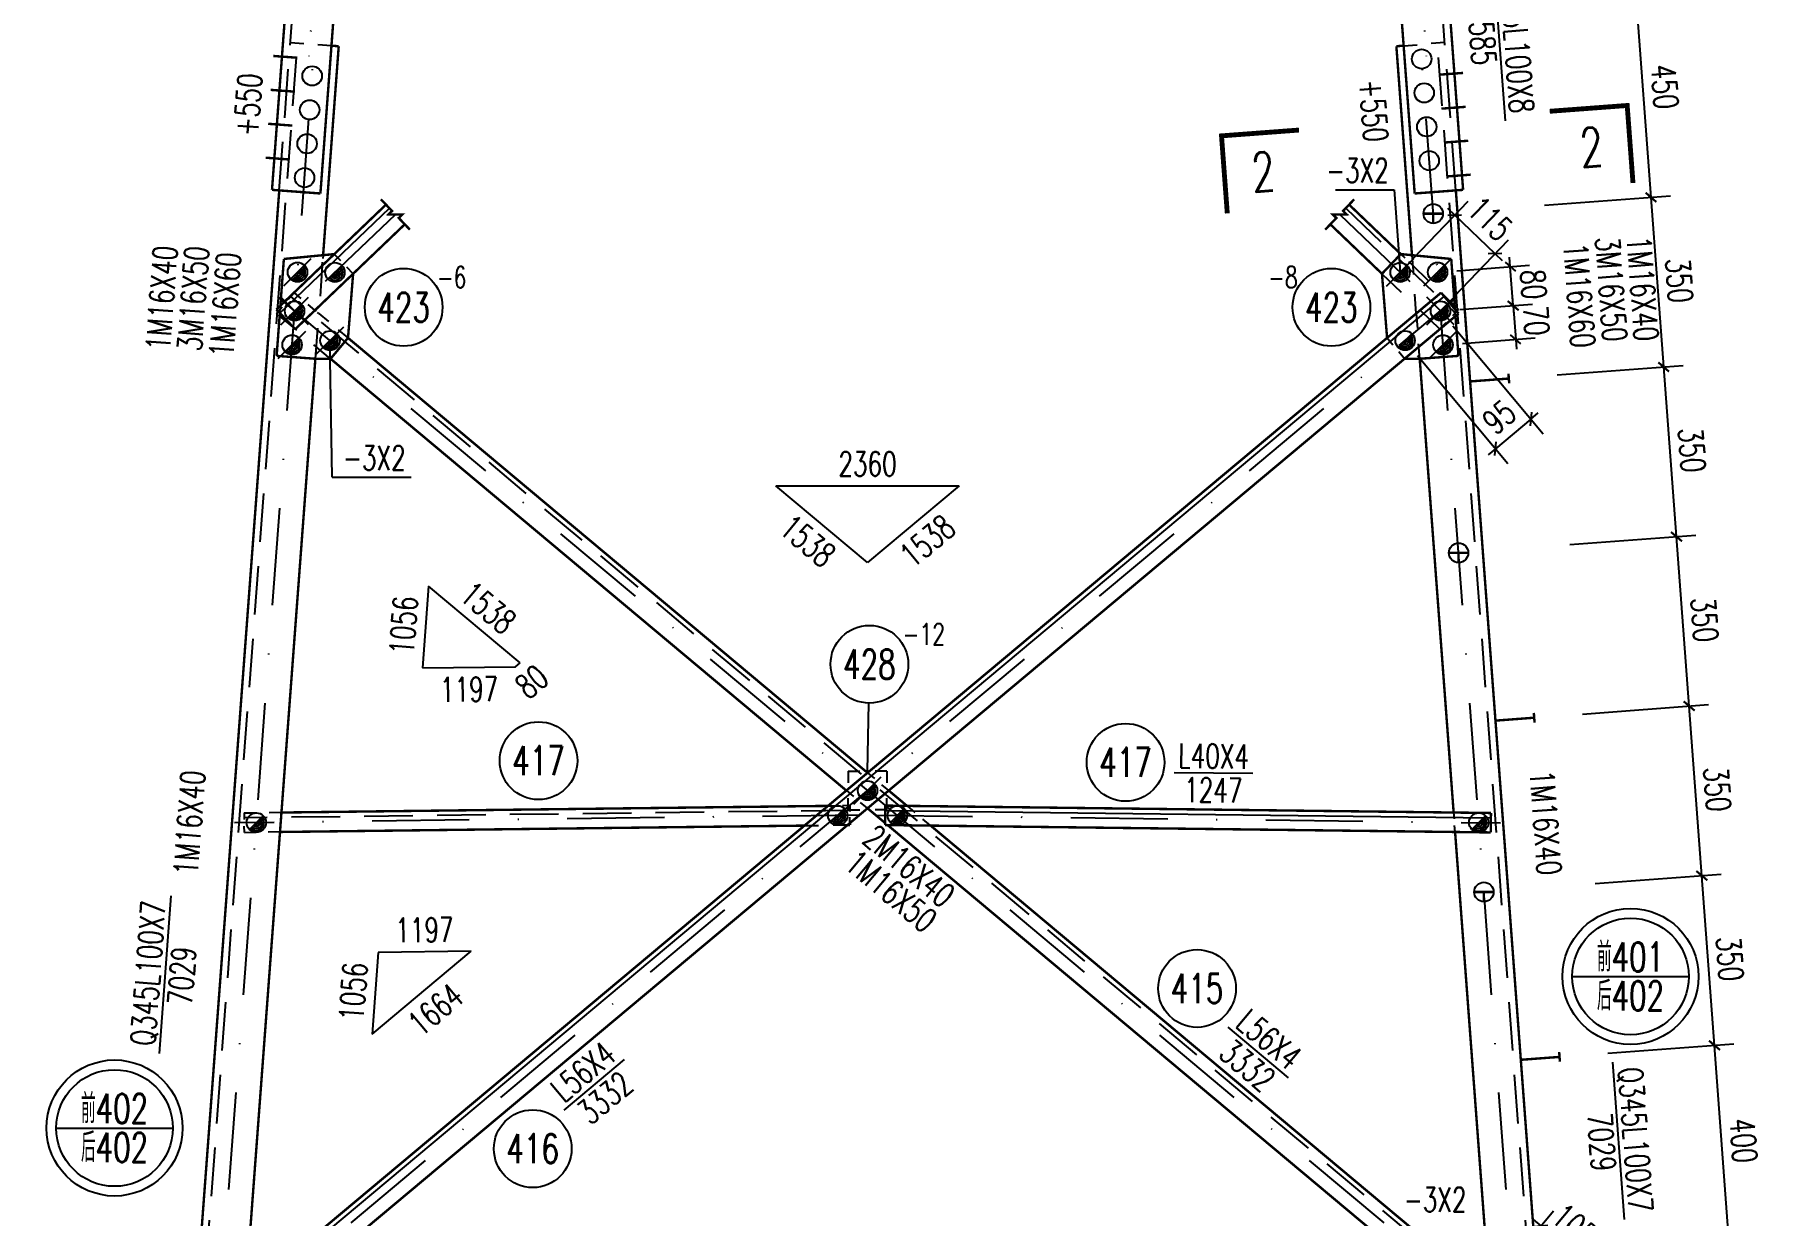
# Model space of a CAD drawing. Header units: millimetres. Extents: x 25911 to 26752, y -11584 to -10990.
# Drawn here: x 26079.3 to 26257.2, y -11234.3 to -11112.8 of the extents above; entities that cross this region are included whole.
import ezdxf
from ezdxf.enums import TextEntityAlignment as Align

# ---------------------------------------------------------------- set-up
doc = ezdxf.new("R2010")
doc.units = ezdxf.units.MM
doc.header["$LTSCALE"] = 10
for name, pattern in [('DASHDOT', [1, 0.5, -0.25, 0, -0.25]), ('DASHDOTX2', [2, 1, -0.5, 0, -0.5]), ('DASHED', [0.75, 0.5, -0.25])]:
    doc.linetypes.add(name, pattern=pattern)
for name, color, linetype in [('1', 1, 'DASHED'), ('2', 1, 'Continuous'), ('3', 1, 'Continuous'), ('4', 2, 'DASHDOTX2'), ('5', 2, 'DASHDOT')]:
    doc.layers.add(name, color=color, linetype=linetype)
doc.styles.add('DXT', font='simplex.shx', dxfattribs={"width": 0.72, "bigfont": 'hztxt.shx'})
doc.styles.get("Standard").update_dxf_attribs({"font": 'SIMPLEX.shx', "width": 0.7, "bigfont": 'gbhzfs.shx'})
doc.dimstyles.new('BZ$0', dxfattribs={"dimtxt": 2.5, "dimasz": 1, "dimexe": 2, "dimexo": 2, "dimgap": 1, "dimtad": 1, "dimdec": 0, "dimlfac": 20, "dimzin": 12, "dimdsep": 46, "dimtxsty": 'DXT', "dimblk": 'OBLIQUE', "dimcen": 0.09, "dimclrd": 1, "dimclre": 1, "dimclrt": 7, "dimadec": 4, "dimazin": 3, "dimtfac": 1.4, "dimtdec": 0, "dimtix": 1, "dimtmove": 2, "dimatfit": 3, "dimldrblk": 'OBLIQUE', "dimfxl": 1, "dimtolj": 1, "dimtzin": 0, "dimarcsym": 0})

# ---------------------------------------------------------------- blocks, each defined once
blk = doc.blocks.new('M16X60')
for p, q in [((-0.283, -0.283), (0.283, 0.283)), ((0.283, -0.283), (-0.283, 0.283)), ((-0.141, -0.141), (0.141, 0.141))]:
    blk.add_line(p, q)
blk.add_circle((0, 0), 0.2)
for radius in [0.16, 0.12, 0.08, 0.04]:
    blk.add_arc((0, 0), radius, 225, 45)
blk = doc.blocks.new('_Oblique')
at = {"color": 0, "linetype": 'ByBlock', "lineweight": -2}
blk.add_line((-0.5, -0.5), (0.5, 0.5), dxfattribs=at)
blk = doc.blocks.new('*D7')
at = {"layer": '3', "color": 1, "lineweight": -2}
for p, q in [((26226.12, -11141.07), (26233.6, -11140.51)), ((26231.61, -11140.66), (26231.53, -11139.66)), ((26231.61, -11140.66), (26231.87, -11144.15)), ((26226.38, -11144.56), (26233.86, -11144)), ((26231.87, -11144.15), (26231.94, -11145.14))]:
    blk.add_line(p, q, dxfattribs=at)
at = {"layer": 'Defpoints', "color": 0}
for p in [(26224.13, -11141.22), (26231.87, -11144.15), (26224.39, -11144.71)]:
    blk.add_point(p, dxfattribs=at)
at = {"layer": '3', "color": 1, "lineweight": -2}
for p, rotation in [((26231.61, -11140.66), 274.2774000000041), ((26231.87, -11144.15), 94.27740000000416)]:
    blk.add_blockref('_Oblique', p, dxfattribs=dict(at, rotation=rotation))
at = {"layer": '3', "color": 7, "insert": (26233.98, -11142.23), "char_height": 2.5, "attachment_point": 5, "rotation": 274.2774, "style": 'DXT'}
blk.add_mtext('\\A1;70', dxfattribs=at)
blk = doc.blocks.new('*D8')
at = {"layer": '3', "color": 1, "lineweight": -2}
for p, q in [((26225.41, -11142.75), (26234.71, -11153.87)), ((26221.77, -11145.8), (26231.07, -11156.92)), ((26233.43, -11152.34), (26234.2, -11151.7)), ((26233.43, -11152.34), (26229.79, -11155.39)), ((26229.79, -11155.39), (26229.02, -11156.03))]:
    blk.add_line(p, q, dxfattribs=at)
at = {"layer": 'Defpoints', "color": 0}
for p in [(26224.13, -11141.22), (26220.48, -11144.26), (26229.79, -11155.39)]:
    blk.add_point(p, dxfattribs=at)
at = {"layer": '3', "color": 1, "lineweight": -2}
for p, rotation in [((26233.43, -11152.34), 219.9124000000451), ((26229.79, -11155.39), 39.91240000004506)]:
    blk.add_blockref('_Oblique', p, dxfattribs=dict(at, rotation=rotation))
at = {"layer": '3', "color": 7, "insert": (26230.17, -11152.14), "char_height": 2.5, "attachment_point": 5, "rotation": 39.9124, "style": 'DXT'}
blk.add_mtext('\\A1;95', dxfattribs=at)
blk = doc.blocks.new('*D9')
at = {"layer": '3', "color": 1, "lineweight": -2}
for p, q in [((26221.35, -11135.8), (26226.97, -11129.92)), ((26225.59, -11131.36), (26224.87, -11130.67)), ((26229.75, -11135.34), (26225.59, -11131.36)), ((26225.51, -11139.77), (26231.13, -11133.89)), ((26229.75, -11135.34), (26230.47, -11136.03))]:
    blk.add_line(p, q, dxfattribs=at)
at = {"layer": 'Defpoints', "color": 0}
for p in [(26225.59, -11131.36), (26219.97, -11137.24), (26224.13, -11141.22)]:
    blk.add_point(p, dxfattribs=at)
at = {"layer": '3', "color": 1, "lineweight": -2}
for p, rotation in [((26225.59, -11131.36), 316.2847000000631), ((26229.75, -11135.34), 136.2847000000631)]:
    blk.add_blockref('_Oblique', p, dxfattribs=dict(at, rotation=rotation))
at = {"layer": '3', "color": 7, "insert": (26229.22, -11131.72), "char_height": 2.5, "attachment_point": 5, "rotation": 316.2847, "style": 'DXT'}
blk.add_mtext('\\A1;115', dxfattribs=at)
blk = doc.blocks.new('*D10')
at = {"layer": '3', "color": 1, "lineweight": -2}
for p, q in [((26231.31, -11136.67), (26231.23, -11135.67)), ((26225.82, -11137.08), (26233.3, -11136.52)), ((26231.61, -11140.66), (26231.31, -11136.67)), ((26226.12, -11141.07), (26233.6, -11140.51)), ((26231.61, -11140.66), (26231.68, -11141.65))]:
    blk.add_line(p, q, dxfattribs=at)
at = {"layer": 'Defpoints', "color": 0}
for p in [(26223.83, -11137.23), (26231.31, -11136.67), (26224.13, -11141.22)]:
    blk.add_point(p, dxfattribs=at)
at = {"layer": '3', "color": 1, "lineweight": -2}
for p, rotation in [((26231.31, -11136.67), 274.2774999999765), ((26231.61, -11140.66), 94.2774999999765)]:
    blk.add_blockref('_Oblique', p, dxfattribs=dict(at, rotation=rotation))
at = {"layer": '3', "color": 7, "insert": (26233.7, -11138.49), "char_height": 2.5, "attachment_point": 5, "rotation": 274.2775, "style": 'DXT'}
blk.add_mtext('\\A1;80', dxfattribs=at)
blk = doc.blocks.new('*D13')
at = {"layer": '3', "color": 1, "lineweight": -2}
for p, q in [((26229.26, -11241.61), (26235.77, -11233.83)), ((26234.48, -11235.36), (26233.71, -11234.72)), ((26238.51, -11238.73), (26234.48, -11235.36)), ((26233.28, -11244.98), (26239.79, -11237.2)), ((26238.51, -11238.73), (26239.28, -11239.37))]:
    blk.add_line(p, q, dxfattribs=at)
at = {"layer": 'Defpoints', "color": 0}
for p in [(26234.48, -11235.36), (26227.97, -11243.14), (26232, -11246.51)]:
    blk.add_point(p, dxfattribs=at)
at = {"layer": '3', "color": 1, "lineweight": -2}
for p, rotation in [((26234.48, -11235.36), 320.0872999999402), ((26238.51, -11238.73), 140.0872999999402)]:
    blk.add_blockref('_Oblique', p, dxfattribs=dict(at, rotation=rotation))
at = {"layer": '3', "color": 7, "insert": (26237.94, -11235.32), "char_height": 2.5, "attachment_point": 5, "rotation": 320.0873, "style": 'DXT'}
blk.add_mtext('\\A1;105', dxfattribs=at)
blk = doc.blocks.new('M16X40')
blk.add_line((-0.141, -0.141), (0.141, 0.141))
blk.add_circle((0, 0), 0.2)
for radius in [0.16, 0.12, 0.08, 0.04]:
    blk.add_arc((0, 0), radius, 225, 45)
blk = doc.blocks.new('M16X50')
for p, q in [((-0.283, -0.283), (0.283, 0.283)), ((-0.141, -0.141), (0.141, 0.141))]:
    blk.add_line(p, q)
blk.add_circle((0, 0), 0.2)
for radius in [0.16, 0.12, 0.08, 0.04]:
    blk.add_arc((0, 0), radius, 225, 45)
blk = doc.blocks.new('*D21')
at = {"layer": '3', "color": 1, "lineweight": -2}
for p, q in [((26233.17, -11107.91), (26246.13, -11106.94)), ((26245.81, -11129.53), (26244.14, -11107.09)), ((26234.85, -11130.35), (26247.81, -11129.38))]:
    blk.add_line(p, q, dxfattribs=at)
at = {"layer": 'Defpoints', "color": 0}
for p in [(26244.14, -11107.09), (26231.17, -11108.06), (26232.85, -11130.5)]:
    blk.add_point(p, dxfattribs=at)
at = {"layer": '3', "color": 1, "lineweight": -2}
for p, rotation in [((26244.14, -11107.09), 94.27720000009928), ((26245.81, -11129.53), 274.2772000000993)]:
    blk.add_blockref('_Oblique', p, dxfattribs=dict(at, rotation=rotation))
at = {"layer": '3', "color": 7, "insert": (26247.22, -11118.14), "char_height": 2.5, "attachment_point": 5, "rotation": 274.2772, "style": 'DXT'}
blk.add_mtext('\\A1;450', dxfattribs=at)
blk = doc.blocks.new('*D22')
at = {"layer": '3', "color": 1, "lineweight": -2}
for p, q in [((26234.85, -11130.35), (26247.81, -11129.38)), ((26247.12, -11146.98), (26245.81, -11129.53)), ((26236.15, -11147.8), (26249.11, -11146.83))]:
    blk.add_line(p, q, dxfattribs=at)
at = {"layer": 'Defpoints', "color": 0}
for p in [(26245.81, -11129.53), (26232.85, -11130.5), (26234.16, -11147.95)]:
    blk.add_point(p, dxfattribs=at)
at = {"layer": '3', "color": 1, "lineweight": -2}
for p, rotation in [((26245.81, -11129.53), 94.27720000009928), ((26247.12, -11146.98), 274.2772000000993)]:
    blk.add_blockref('_Oblique', p, dxfattribs=dict(at, rotation=rotation))
at = {"layer": '3', "color": 7, "insert": (26248.71, -11138.09), "char_height": 2.5, "attachment_point": 5, "rotation": 274.2772, "style": 'DXT'}
blk.add_mtext('\\A1;350', dxfattribs=at)
blk = doc.blocks.new('*D23')
at = {"layer": '3', "color": 1, "lineweight": -2}
for p, q in [((26236.15, -11147.8), (26249.11, -11146.83)), ((26248.43, -11164.43), (26247.12, -11146.98)), ((26237.46, -11165.25), (26250.42, -11164.28))]:
    blk.add_line(p, q, dxfattribs=at)
at = {"layer": 'Defpoints', "color": 0}
for p in [(26234.16, -11147.95), (26247.12, -11146.98), (26235.46, -11165.4)]:
    blk.add_point(p, dxfattribs=at)
at = {"layer": '3', "color": 1, "lineweight": -2}
for p, rotation in [((26247.12, -11146.98), 94.27720000009928), ((26248.43, -11164.43), 274.2772000000993)]:
    blk.add_blockref('_Oblique', p, dxfattribs=dict(at, rotation=rotation))
at = {"layer": '3', "color": 7, "insert": (26250.02, -11155.54), "char_height": 2.5, "attachment_point": 5, "rotation": 274.2772, "style": 'DXT'}
blk.add_mtext('\\A1;350', dxfattribs=at)
blk = doc.blocks.new('*D24')
at = {"layer": '3', "color": 1, "lineweight": -2}
for p, q in [((26237.46, -11165.25), (26250.42, -11164.28)), ((26249.73, -11181.88), (26248.43, -11164.43)), ((26238.76, -11182.7), (26251.72, -11181.73))]:
    blk.add_line(p, q, dxfattribs=at)
at = {"layer": 'Defpoints', "color": 0}
for p in [(26235.46, -11165.4), (26248.43, -11164.43), (26236.77, -11182.85)]:
    blk.add_point(p, dxfattribs=at)
at = {"layer": '3', "color": 1, "lineweight": -2}
for p, rotation in [((26248.43, -11164.43), 94.27720000009928), ((26249.73, -11181.88), 274.2772000000993)]:
    blk.add_blockref('_Oblique', p, dxfattribs=dict(at, rotation=rotation))
at = {"layer": '3', "color": 7, "insert": (26251.32, -11172.99), "char_height": 2.5, "attachment_point": 5, "rotation": 274.2772, "style": 'DXT'}
blk.add_mtext('\\A1;350', dxfattribs=at)
blk = doc.blocks.new('*D25')
at = {"layer": '3', "color": 1, "lineweight": -2}
for p, q in [((26238.76, -11182.7), (26251.72, -11181.73)), ((26251.04, -11199.33), (26249.73, -11181.88)), ((26240.07, -11200.15), (26253.03, -11199.18))]:
    blk.add_line(p, q, dxfattribs=at)
at = {"layer": 'Defpoints', "color": 0}
for p in [(26249.73, -11181.88), (26236.77, -11182.85), (26238.07, -11200.3)]:
    blk.add_point(p, dxfattribs=at)
at = {"layer": '3', "color": 1, "lineweight": -2}
for p, rotation in [((26249.73, -11181.88), 94.27720000009928), ((26251.04, -11199.33), 274.2772000000993)]:
    blk.add_blockref('_Oblique', p, dxfattribs=dict(at, rotation=rotation))
at = {"layer": '3', "color": 7, "insert": (26252.63, -11190.44), "char_height": 2.5, "attachment_point": 5, "rotation": 274.2772, "style": 'DXT'}
blk.add_mtext('\\A1;350', dxfattribs=at)
blk = doc.blocks.new('*D26')
at = {"layer": '3', "color": 1, "lineweight": -2}
for p, q in [((26240.07, -11200.15), (26253.03, -11199.18)), ((26252.34, -11216.79), (26251.04, -11199.33)), ((26241.37, -11217.61), (26254.34, -11216.64))]:
    blk.add_line(p, q, dxfattribs=at)
at = {"layer": 'Defpoints', "color": 0}
for p in [(26251.04, -11199.33), (26238.07, -11200.3), (26239.38, -11217.76)]:
    blk.add_point(p, dxfattribs=at)
at = {"layer": '3', "color": 1, "lineweight": -2}
for p, rotation in [((26251.04, -11199.33), 94.27720000009928), ((26252.34, -11216.79), 274.2772000000993)]:
    blk.add_blockref('_Oblique', p, dxfattribs=dict(at, rotation=rotation))
at = {"layer": '3', "color": 7, "insert": (26253.93, -11207.89), "char_height": 2.5, "attachment_point": 5, "rotation": 274.2772, "style": 'DXT'}
blk.add_mtext('\\A1;350', dxfattribs=at)
blk = doc.blocks.new('*D27')
at = {"layer": '3', "color": 1, "lineweight": -2}
for p, q in [((26241.37, -11217.61), (26254.34, -11216.64)), ((26253.83, -11236.73), (26252.34, -11216.79)), ((26242.86, -11237.55), (26255.83, -11236.58))]:
    blk.add_line(p, q, dxfattribs=at)
at = {"layer": 'Defpoints', "color": 0}
for p in [(26252.34, -11216.79), (26239.38, -11217.76), (26240.87, -11237.7)]:
    blk.add_point(p, dxfattribs=at)
at = {"layer": '3', "color": 1, "lineweight": -2}
for p, rotation in [((26252.34, -11216.79), 94.27720000009928), ((26253.83, -11236.73), 274.2772000000993)]:
    blk.add_blockref('_Oblique', p, dxfattribs=dict(at, rotation=rotation))
at = {"layer": '3', "color": 7, "insert": (26255.33, -11226.59), "char_height": 2.5, "attachment_point": 5, "rotation": 274.2772, "style": 'DXT'}
blk.add_mtext('\\A1;400', dxfattribs=at)
blk = doc.blocks.new('M20X45')
blk.add_circle((0, 0), 0.2)

msp = doc.modelspace()

# ---------------------------------------------------------------- linework, layer by layer
for p, q in [((26230.823, -11121.642), (26229.611, -11105.438)), ((26115.883, -11130.642), (26104.601, -11141.43)), ((26096.607, -11246.713), (26224.508, -11139.724)), ((26165.126, -11188.57), (26165.248, -11181.571)), ((26204.811, -11188.831), (26196.687, -11188.732)), ((26166.95, -11192.621), (26229.32, -11193.379)), ((26093.384, -11201.411), (26092.172, -11217.615)), ((26237.694, -11209.696), (26249.694, -11209.696)), ((26208.484, -11220.124), (26202.252, -11214.911)), ((26140.075, -11218.24), (26133.843, -11223.453)), ((26243.076, -11234.711), (26241.865, -11218.506)), ((26081.587, -11225.295), (26093.587, -11225.295))]:
    msp.add_line(p, q)
at = {"const_width": 0.25}
for points in [[(26103.799, -11128.758), (26105.98, -11099.589)], [(26110.967, -11099.962), (26108.785, -11129.131)], [(26219.286, -11099.962), (26221.468, -11129.131)], [(26226.454, -11128.758), (26224.272, -11099.589)], [(26110.67, -11113.979), (26109.062, -11135.479)], [(26109.922, -11113.923), (26110.67, -11113.979)], [(26220.33, -11113.923), (26219.582, -11113.979)], [(26219.582, -11113.979), (26221.19, -11135.479)], [(26108.785, -11129.131), (26103.799, -11128.758)], [(26221.468, -11129.131), (26226.454, -11128.758)], [(26079.472, -11464.091), (26104.547, -11128.814)], [(26115.538, -11130.28), (26104.255, -11141.068)], [(26115.009, -11129.727), (26116.159, -11130.93), (26115.797, -11131.275), (26117.211, -11131.307), (26116.85, -11131.652), (26118, -11132.855)], [(26215.244, -11129.727), (26214.093, -11130.93), (26214.455, -11131.275), (26213.041, -11131.307), (26213.402, -11131.652), (26212.252, -11132.855)], [(26214.714, -11130.28), (26220.034, -11135.367)], [(26250.781, -11464.091), (26225.706, -11128.814)], [(26106.19, -11143.092), (26117.473, -11132.304)], [(26218.099, -11137.391), (26212.779, -11132.304)], [(26104.662, -11140.679), (26105.022, -11135.869)], [(26105.022, -11135.869), (26110.218, -11135.367)], [(26220.034, -11135.367), (26218.099, -11137.391)], [(26225.231, -11135.869), (26220.034, -11135.367)], [(26225.618, -11141.052), (26225.231, -11135.869)], [(26108.982, -11136.548), (26108.982, -11136.548)], [(26112.153, -11137.391), (26111.627, -11143.992)], [(26218.099, -11137.391), (26218.626, -11143.992)], [(26221.27, -11136.548), (26221.27, -11136.548)], [(26098.168, -11244.755), (26224.187, -11139.34)], [(26224.187, -11139.34), (26225.983, -11141.488)], [(26104.255, -11141.068), (26106.19, -11143.092)], [(26108.225, -11141.147), (26108.225, -11141.147)], [(26225.983, -11141.488), (26098.191, -11248.387)], [(26104.276, -11145.841), (26104.606, -11141.435)], [(26104.582, -11141.75), (26104.582, -11141.75)], [(26108.614, -11141.472), (26108.614, -11141.472)], [(26221.638, -11141.472), (26221.638, -11141.472)], [(26225.976, -11145.841), (26225.67, -11141.75)], [(26111.627, -11143.992), (26109.83, -11146.14)], [(26165.126, -11188.745), (26111.627, -11143.992)], [(26224.062, -11143.092), (26224.062, -11143.092)], [(26224.062, -11143.092), (26224.062, -11143.092)], [(26108.265, -11146.139), (26101.152, -11241.243)], [(26108.265, -11146.139), (26104.276, -11145.841)], [(26109.83, -11146.14), (26108.265, -11146.139)], [(26109.83, -11146.14), (26162.944, -11190.57)], [(26220.422, -11146.14), (26221.987, -11146.139)], [(26221.987, -11146.139), (26225.976, -11145.841)], [(26221.987, -11146.139), (26225.48, -11192.832)], [(26169.195, -11192.149), (26167.308, -11190.57)], [(26104.773, -11192.832), (26161.057, -11192.149)], [(26165.126, -11192.395), (26166.935, -11193.908)], [(26166.957, -11192.121), (26166.932, -11194.121)], [(26229.326, -11192.879), (26166.957, -11192.121)], [(26158.631, -11194.178), (26104.623, -11194.834)], [(26163.32, -11194.121), (26163.059, -11194.124)], [(26163.318, -11193.908), (26163.32, -11194.121)], [(26166.932, -11194.121), (26229.302, -11194.879)], [(26167.193, -11194.124), (26226.117, -11243.414)], [(26227.914, -11241.267), (26171.622, -11194.178)], [(26229.302, -11194.879), (26229.326, -11192.879)], [(26225.629, -11194.834), (26229.1, -11241.243)]]:
    msp.add_lwpolyline(points, dxfattribs=at)
at = {"color": 2, "const_width": 0.5}
for points in [[(26235.374, -11120.673), (26243.352, -11120.076), (26243.949, -11128.054)], [(26209.553, -11122.604), (26201.576, -11123.201), (26202.172, -11131.179)]]:
    msp.add_lwpolyline(points, dxfattribs=at)
for centre, radius in [((26117.36, -11140.843), 4), ((26212.892, -11140.843), 4), ((26165.318, -11177.571), 4), ((26131.245, -11187.5), 4), ((26191.699, -11187.672), 4), ((26243.694, -11209.696), 7), ((26243.694, -11209.696), 6), ((26199.058, -11210.936), 4), ((26087.587, -11225.295), 7), ((26087.587, -11225.295), 6), ((26130.649, -11227.428), 4)]:
    msp.add_circle(centre, radius)
at = {"layer": '1'}
for p, q in [((26104.547, -11128.814), (26106.728, -11099.645)), ((26225.706, -11128.814), (26223.524, -11099.645)), ((26080.219, -11464.147), (26106.432, -11113.662)), ((26105.684, -11113.606), (26107.083, -11113.711)), ((26105.684, -11113.606), (26105.684, -11113.606)), ((26105.684, -11113.606), (26105.684, -11113.606)), ((26109.922, -11113.923), (26108.524, -11113.819)), ((26220.33, -11113.923), (26221.729, -11113.819)), ((26224.568, -11113.606), (26223.17, -11113.711)), ((26250.033, -11464.147), (26223.82, -11113.662)), ((26224.568, -11113.606), (26224.568, -11113.606)), ((26224.568, -11113.606), (26224.568, -11113.606)), ((26214.369, -11130.642), (26225.652, -11141.43)), ((26109.062, -11135.479), (26109.036, -11135.832)), ((26110.218, -11135.367), (26110.857, -11136.035)), ((26220.034, -11135.367), (26220.442, -11135.757)), ((26221.19, -11135.479), (26221.338, -11137.456)), ((26108.982, -11136.548), (26108.746, -11139.713)), ((26108.982, -11136.548), (26109.009, -11136.195)), ((26112.153, -11137.391), (26111.515, -11136.723)), ((26218.099, -11137.391), (26220.067, -11139.272)), ((26221.27, -11136.548), (26220.862, -11136.159)), ((26221.27, -11136.548), (26222.83, -11138.04)), ((26106.066, -11139.34), (26105.473, -11140.049)), ((26106.066, -11139.34), (26106.778, -11139.936)), ((26104.269, -11141.488), (26104.862, -11140.779)), ((26104.662, -11140.679), (26104.644, -11140.928)), ((26233.537, -11246.623), (26105.745, -11139.724)), ((26108.225, -11141.147), (26107.512, -11140.551)), ((26221.638, -11141.472), (26221.49, -11139.494)), ((26225.997, -11141.068), (26224.437, -11139.577)), ((26225.997, -11141.068), (26225.359, -11141.736)), ((26225.618, -11141.052), (26225.635, -11141.282)), ((26104.269, -11141.488), (26104.372, -11141.574)), ((26104.582, -11141.75), (26104.479, -11141.663)), ((26104.582, -11141.75), (26106.314, -11143.199)), ((26104.606, -11141.435), (26104.624, -11141.185)), ((26108.225, -11141.147), (26108.353, -11141.254)), ((26108.614, -11141.472), (26108.486, -11141.365)), ((26108.614, -11141.472), (26109.608, -11142.304)), ((26221.638, -11141.472), (26221.754, -11143.012)), ((26224.062, -11143.092), (26222.094, -11141.211)), ((26224.062, -11143.092), (26224.701, -11142.424)), ((26225.67, -11141.75), (26225.653, -11141.519)), ((26108.265, -11146.139), (26108.502, -11142.974)), ((26111.627, -11143.992), (26110.633, -11143.161)), ((26218.626, -11143.992), (26219.219, -11144.701)), ((26221.987, -11146.139), (26221.872, -11144.599)), ((26224.062, -11143.092), (26224.062, -11143.092)), ((26224.062, -11143.092), (26224.062, -11143.092)), ((26224.062, -11143.092), (26224.062, -11143.092)), ((26224.062, -11143.092), (26224.062, -11143.092)), ((26109.83, -11146.14), (26108.098, -11144.691)), ((26220.422, -11146.14), (26219.83, -11145.431)), ((26163.126, -11188.57), (26163.126, -11189.77)), ((26163.126, -11188.57), (26164.326, -11188.57)), ((26165.126, -11188.745), (26165.846, -11189.347)), ((26167.126, -11188.57), (26165.926, -11188.57)), ((26167.126, -11188.57), (26167.126, -11189.77)), ((26162.944, -11190.57), (26163.664, -11191.172)), ((26167.308, -11190.57), (26166.588, -11189.968)), ((26163.302, -11192.621), (26100.932, -11193.379)), ((26161.057, -11192.149), (26161.796, -11192.14)), ((26163.296, -11192.121), (26162.557, -11192.13)), ((26163.126, -11192.57), (26163.126, -11191.37)), ((26163.126, -11192.57), (26164.326, -11192.57)), ((26163.296, -11192.121), (26163.303, -11192.711)), ((26165.126, -11192.395), (26164.406, -11191.793)), ((26167.126, -11192.57), (26165.926, -11192.57)), ((26167.126, -11192.57), (26167.126, -11191.37)), ((26169.195, -11192.149), (26169.996, -11192.818)), ((26100.927, -11192.879), (26102.196, -11192.864)), ((26100.927, -11192.879), (26100.935, -11193.539)), ((26100.951, -11194.879), (26100.943, -11194.219)), ((26104.773, -11192.832), (26103.504, -11192.848)), ((26158.631, -11194.178), (26160.092, -11194.16)), ((26163.059, -11194.124), (26161.598, -11194.142)), ((26163.318, -11193.908), (26163.31, -11193.318)), ((26166.935, -11193.908), (26167.02, -11193.979)), ((26167.193, -11194.124), (26167.108, -11194.053)), ((26171.622, -11194.178), (26170.821, -11193.508)), ((26225.48, -11192.832), (26225.529, -11193.493)), ((26225.629, -11194.834), (26225.58, -11194.174)), ((26100.951, -11194.879), (26102.163, -11194.864)), ((26104.623, -11194.834), (26103.411, -11194.849))]:
    msp.add_line(p, q, dxfattribs=at)
at = {"layer": '2'}
for p, q in [((26213.323, -11128.766), (26219.348, -11128.766)), ((26219.348, -11128.766), (26219.97, -11137.242)), ((26110.002, -11158.339), (26109.77, -11144.264)), ((26110.002, -11158.339), (26118.115, -11158.339))]:
    msp.add_line(p, q, dxfattribs=at)
at = {"layer": '2', "const_width": 0.25}
for points in [[(26106.42, -11115.166), (26103.927, -11114.979)], [(26223.963, -11116.911), (26226.456, -11116.724)], [(26106.159, -11118.656), (26103.666, -11118.469)], [(26224.224, -11120.401), (26226.717, -11120.215)], [(26105.898, -11122.146), (26103.405, -11121.96)], [(26224.485, -11123.891), (26226.978, -11123.705)], [(26105.637, -11125.636), (26103.144, -11125.45)], [(26224.746, -11127.381), (26227.239, -11127.195)], [(26222.378, -11131.207), (26223.378, -11131.207), (26223.378, -11132.207), (26223.378, -11131.207), (26224.378, -11131.207)], [(26227.176, -11148.472), (26231.165, -11148.174), (26231.202, -11148.673), (26231.127, -11147.675)], [(26224.988, -11166.11), (26225.988, -11166.11), (26225.988, -11167.11), (26225.988, -11166.11), (26226.988, -11166.11)], [(26229.786, -11183.375), (26233.775, -11183.076), (26233.812, -11183.575), (26233.738, -11182.578)], [(26227.598, -11201.013), (26228.598, -11201.013), (26228.598, -11202.013), (26228.598, -11201.013), (26229.598, -11201.013)], [(26232.397, -11218.277), (26236.385, -11217.979), (26236.423, -11218.478), (26236.348, -11217.48)]]:
    msp.add_lwpolyline(points, dxfattribs=at)
at = {"layer": '2'}
for centre in [(26223.378, -11131.207), (26225.988, -11166.11), (26228.598, -11201.013)]:
    msp.add_circle(centre, 1, dxfattribs=at)
at = {"layer": '3'}
for p, q in [((26155.686, -11159.212), (26174.567, -11159.212)), ((26165.126, -11167.109), (26155.686, -11159.212)), ((26174.567, -11159.212), (26165.126, -11167.109)), ((26119.912, -11169.536), (26119.282, -11177.959)), ((26129.352, -11177.432), (26119.912, -11169.536)), ((26119.282, -11177.959), (26128.861, -11177.843)), ((26128.861, -11177.843), (26129.352, -11177.432)), ((26114.103, -11215.643), (26124.314, -11207.102)), ((26114.733, -11207.218), (26114.103, -11215.643)), ((26124.314, -11207.102), (26114.733, -11207.218))]:
    msp.add_line(p, q, dxfattribs=at)
at = {"layer": '4'}
for p, q in [((26079.876, -11492.199), (26108.252, -11112.796)), ((26250.376, -11492.199), (26222.001, -11112.796)), ((26116.506, -11131.291), (26104.5, -11142.771)), ((26213.746, -11131.291), (26225.753, -11142.771)), ((26096.525, -11247.955), (26225.852, -11139.773)), ((26233.727, -11247.955), (26104.4, -11139.773)), ((26164.308, -11193.109), (26099.939, -11193.891)), ((26165.945, -11193.109), (26230.314, -11193.891))]:
    msp.add_line(p, q, dxfattribs=at)
at = {"layer": '5'}
for p, q in [((26109.096, -11094.808), (26107.585, -11115.002)), ((26221.157, -11094.808), (26222.667, -11115.002))]:
    msp.add_line(p, q, dxfattribs=at)

# ---------------------------------------------------------------- block references
at = {"layer": '2'}
for name, p, xscale, yscale, zscale in [('M20X45', (26222.187, -11115.289), 4.999999867545234, 4.999999867545234, 4.999999867545234), ('M20X45', (26107.935, -11117.034), 4.999999867545234, 4.999999867545234, 4.999999867545234), ('M20X45', (26222.448, -11118.779), 4.999999867545234, 4.999999867545234, 4.999999867545234), ('M20X45', (26107.674, -11120.524), 4.999999867545234, 4.999999867545234, 4.999999867545234), ('M20X45', (26222.709, -11122.269), 4.999999867545234, 4.999999867545234, 4.999999867545234), ('M20X45', (26107.413, -11124.014), 4.999999867545234, 4.999999867545234, 4.999999867545234), ('M20X45', (26222.97, -11125.759), 4.999999867545234, 4.999999867545234, 4.999999867545234), ('M20X45', (26107.152, -11127.505), 4.999999867545234, 4.999999867545234, 4.999999867545234), ('M16X50', (26106.425, -11137.227), 5, 5, 5), ('M16X40', (26110.282, -11137.243), 4.999999867545234, 4.999999867545234, 4.999999867545234), ('M16X50', (26219.97, -11137.243), 5, 5, 5), ('M16X50', (26223.828, -11137.227), 5, 5, 5), ('M16X60', (26106.126, -11141.216), 5, 5, 5), ('M16X60', (26224.126, -11141.216), 5, 5, 5), ('M16X50', (26109.77, -11144.264), 4.999999867545234, 4.999999867545234, 4.999999867545234), ('M16X50', (26105.865, -11144.706), 5, 5, 5), ('M16X40', (26220.483, -11144.264), 5, 5, 5), ('M16X50', (26224.387, -11144.706), 5, 5, 5), ('M16X50', (26165.126, -11190.57), 5, 5, 5), ('M16X40', (26162.058, -11193.136), 5, 5, 5), ('M16X40', (26168.194, -11193.136), 5, 5, 5), ('M16X40', (26102.189, -11193.864), 5, 5, 5), ('M16X40', (26228.064, -11193.864), 5, 5, 5)]:
    msp.add_blockref(name, p, dxfattribs=dict(at, xscale=xscale, yscale=yscale, zscale=zscale))

# ---------------------------------------------------------------- texts
at = {"width": 0.7}
for s, rotation, p in [('Q345L100X8', 274.2772, (26230.715, -11113.503)), ('585', 274.2772, (26227.225, -11113.764)), ('+550', 85.7228, (26102.578, -11120.079)), ('+550', 274.2772, (26216.003, -11120.698)), ('L40X4', 359.304, (26200.755, -11188.282)), ('1247', 359.304, (26200.713, -11191.781)), ('Q345L100X7', 85.7228, (26092.28, -11209.476)), ('7029', 85.7228, (26095.77, -11209.737)), ('L56X4', 320.0874, (26205.688, -11217.134)), ('L56X4', 39.9126, (26136.638, -11220.463)), ('3332', 320.0874, (26203.443, -11219.819)), ('Q345L100X7', 274.2772, (26242.969, -11226.571)), ('3332', 39.9126, (26138.883, -11223.148)), ('7029', 274.2772, (26239.479, -11226.832))]:
    msp.add_text(s, height=2.5, rotation=rotation, dxfattribs=at).set_placement(p, align=Align.CENTER)
at = {"color": 2, "width": 0.7}
for rotation, p in [(4.27731, (26239.661, -11124.364)), (4.27715, (26205.863, -11126.891))]:
    msp.add_text('2', height=4, rotation=rotation, dxfattribs=at).set_placement(p, align=Align.MIDDLE)
at = {"width": 0.7}
for s, p in [('-6', (26120.789, -11138.843)), ('-8', (26206.384, -11138.843)), ('-12', (26168.747, -11175.571))]:
    msp.add_text(s, height=2.2, dxfattribs=at).set_placement(p)
for s, p in [('423', (26117.36, -11140.843)), ('423', (26212.892, -11140.843)), ('428', (26165.318, -11177.571)), ('417', (26131.245, -11187.5)), ('417', (26191.699, -11187.671)), ('415', (26199.058, -11210.936)), ('416', (26130.649, -11227.428))]:
    msp.add_text(s, height=3, dxfattribs=at).set_placement(p, align=Align.MIDDLE_CENTER)
for s, p in [('\\M+5C7B0401', (26243.694, -11209.196)), ('\\M+5BAF3402', (26243.694, -11213.196)), ('\\M+5C7B0402', (26087.587, -11224.795)), ('\\M+5BAF3402', (26087.587, -11228.795))]:
    msp.add_text(s, height=3, dxfattribs=at).set_placement(p, align=Align.CENTER)
at = {"layer": '2', "width": 0.7}
for p in [(26212.348, -11128.016), (26111.115, -11157.589), (26220.352, -11233.916)]:
    msp.add_text('-3X2', height=2.5, dxfattribs=at).set_placement(p)
at = {"layer": '3', "width": 0.7}
for s, rotation, p in [('3M16X50', 274.2772, (26239.708, -11139.135)), ('1M16X40', 274.2772, (26242.949, -11139.079)), ('1M16X40', 85.7228, (26094.442, -11140.039)), ('3M16X50', 85.7228, (26097.683, -11140.095)), ('1M16X60', 85.7228, (26100.965, -11140.724)), ('1M16X60', 274.2772, (26236.425, -11139.764)), ('1M16X40', 85.7228, (26097.294, -11194.033)), ('1M16X40', 274.2772, (26232.959, -11194.033)), ('2M16X40', 320.0873, (26168.117, -11199.883)), ('1M16X50', 320.0873, (26166.27, -11202.464))]:
    msp.add_text(s, height=2.5, rotation=rotation, dxfattribs=at).set_placement(p, align=Align.BOTTOM_CENTER)
msp.add_text('2360', height=2.5, dxfattribs=at).set_placement((26165.126, -11158.212), align=Align.CENTER)
for s, rotation, p in [('1538', 39.9126, (26172.092, -11165.845)), ('1538', 320.0874, (26158.16, -11165.845)), ('1538', 320.0873, (26125.273, -11172.717)), ('1056', 85.7228, (26118.6, -11173.673)), ('80', 39.9115, (26131.352, -11180.322)), ('1197', 0.6959, (26124.114, -11181.401)), ('1197', 0.6961, (26119.512, -11206.16)), ('1056', 85.7228, (26113.421, -11211.356)), ('1664', 39.9127, (26121.454, -11214.057))]:
    msp.add_text(s, height=2.5, rotation=rotation, dxfattribs=at).set_placement(p, align=Align.CENTER)

# ---------------------------------------------------------------- dimensions: what is measured, and where the dimension line sits
at = {"layer": '3'}
for base, p1, p2, angle, text, picture, middle in [((26244.137, -11107.092), (26232.851, -11130.499), (26231.173, -11108.062), 274.2772, '450', '*D21', (26247.219, -11118.143)), ((26225.591, -11131.363), (26224.126, -11141.216), (26219.97, -11137.243), 316.2847, '115', '*D9', (26229.224, -11131.724)), ((26245.815, -11129.529), (26234.156, -11147.95), (26232.851, -11130.499), 274.2772, '350', '*D22', (26248.711, -11138.087)), ((26231.307, -11136.668), (26224.126, -11141.216), (26223.828, -11137.227), 274.2775, '80', '*D10', (26233.7, -11138.494)), ((26231.866, -11144.147), (26224.126, -11141.216), (26224.387, -11144.706), 274.2774, '70', '*D7', (26233.979, -11142.234)), ((26229.787, -11155.387), (26224.126, -11141.216), (26220.483, -11144.264), 39.9124, '95', '*D8', (26230.165, -11152.137)), ((26247.12, -11146.981), (26235.462, -11165.401), (26234.156, -11147.95), 274.2772, '350', '*D23', (26250.016, -11155.538)), ((26248.425, -11164.432), (26236.767, -11182.853), (26235.462, -11165.401), 274.2772, '350', '*D24', (26251.321, -11172.99)), ((26249.73, -11181.883), (26238.072, -11200.304), (26236.767, -11182.853), 274.2772, '350', '*D25', (26252.627, -11190.441)), ((26251.035, -11199.334), (26239.377, -11217.755), (26238.072, -11200.304), 274.2772, '350', '*D26', (26253.932, -11207.892)), ((26252.341, -11216.786), (26240.869, -11237.7), (26239.377, -11217.755), 274.2772, '400', '*D27', (26255.33, -11226.59)), ((26234.482, -11235.363), (26232.001, -11246.511), (26227.974, -11243.143), 320.0873, '105', '*D13', (26237.939, -11235.321))]:
    dim = msp.add_linear_dim(base=base, p1=p1, p2=p2, angle=angle, text=text, dimstyle='BZ$0', dxfattribs=at)
    dim.commit()
    dim.dimension.update_dxf_attribs({"geometry": picture, "text_midpoint": middle})

doc.saveas('drawing.dxf')
